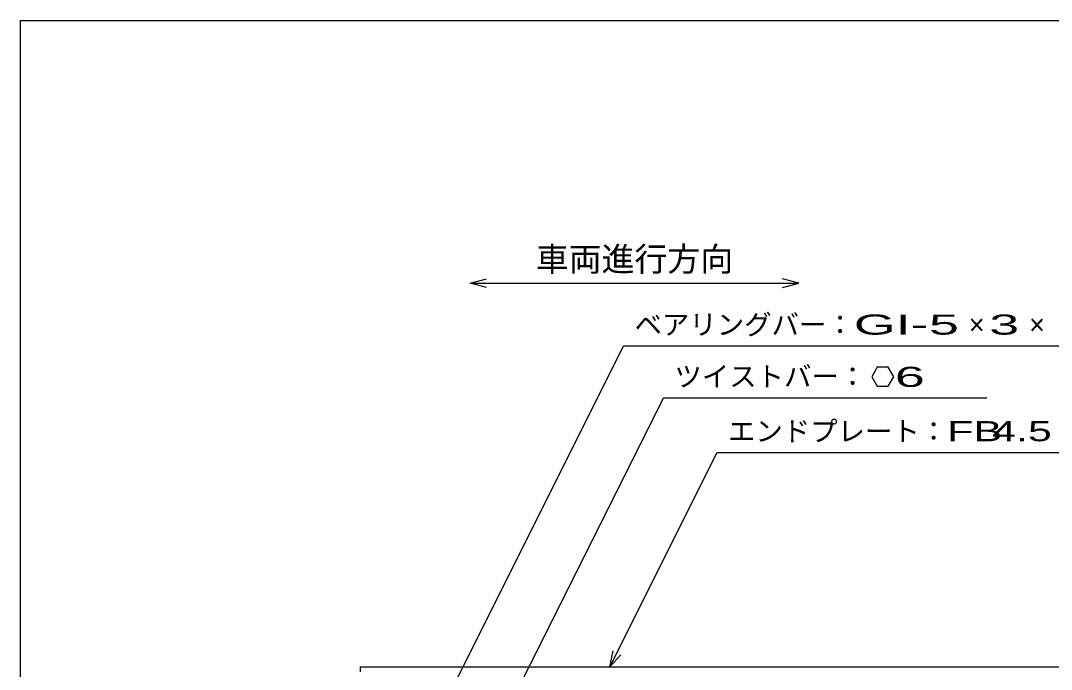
# Model space of a CAD drawing. Units: millimetres, scale not verified. Extents: x -1820 to 1731, y -1282 to 1054.
# Drawn here: x -1729 to -789, y 462 to 1054 of the extents above; entities that cross this region are included whole.
import ezdxf
from ezdxf.enums import TextEntityAlignment as Align

# ---------------------------------------------------------------- set-up
doc = ezdxf.new("R2010")
doc.units = ezdxf.units.MM
doc.header["$LTSCALE"] = 10
for name, color, linetype, lineweight in [('0_2', 150, 'Continuous', 25), ('16', 3, 'Continuous', 25), ('22', 4, 'Continuous', 25)]:
    doc.layers.add(name, color=color, linetype=linetype, lineweight=lineweight)
doc.styles.add('ベクトル', font='')
doc.styles.get('ベクトル').set_extended_font_data('ベクトル')

msp = doc.modelspace()

# ---------------------------------------------------------------- linework, layer by layer
at = {"layer": '0_2'}
for p, q in [((-1729, -1146.5), (-1729, 1053.5)), ((-1729, 1053.5), (1731, 1053.5))]:
    msp.add_line(p, q, dxfattribs=at)
at = {"layer": '16'}
for p, q in [((-1419, 464), (-424, 464)), ((-1419, 459.5), (-1419, 464))]:
    msp.add_line(p, q, dxfattribs=at)
at = {"layer": '22'}
for p, q in [((-1319, 814), (-1304, 818)), ((-1304, 810), (-1319, 814)), ((-1319, 814), (-1019, 814)), ((-1019, 814), (-1034, 818)), ((-1034, 810), (-1019, 814)), ((-1354, 406.75), (-1179, 756.75)), ((-1179, 756.75), (-719, 756.75)), ((-947.62, 737.27), (-952.62, 728.6)), ((-937.62, 737.27), (-947.62, 737.27)), ((-932.62, 728.5), (-937.62, 737.27)), ((-952.62, 728.6), (-947.62, 719.94)), ((-937.62, 719.94), (-932.62, 728.6)), ((-947.62, 719.94), (-937.62, 719.94)), ((-1281.5, 431.75), (-1142.62, 709.5)), ((-1142.62, 709.5), (-847.62, 709.5)), ((-1191.5, 464), (-1093.75, 659.5)), ((-1093.75, 659.5), (-673.75, 659.5)), ((-1191.5, 464), (-1188.5, 478.6)), ((-1191.5, 464), (-1181.5, 475))]:
    msp.add_line(p, q, dxfattribs=at)

# ---------------------------------------------------------------- texts
at = {"layer": '22', "color": 2, "style": 'ベクトル'}
for s, height, p in [('車両進行方向', 21.99, (-1259, 836)), ('ベアリングバー：', 18.33, (-1169, 776.25)), ('×', 18.33, (-864, 776.25)), ('×', 18.33, (-809, 776.25)), ('ツイストバー：', 18.33, (-1132.62, 729)), ('エンドプレート：', 18.33, (-1083.75, 679))]:
    msp.add_text(s, height=height, dxfattribs=at).set_placement(p, align=Align.MIDDLE_LEFT)
for s, width, p in [('GI-', 2, (-969, 776.25)), (' 5 ', 2, (-914, 776.25)), (' 3 ', 2, (-859, 776.25)), (' 6 ', 2, (-945.12, 728.6)), ('FB', 1.6, (-883.75, 679)), (' 4.5 ', 1.6, (-853.75, 679))]:
    msp.add_text(s, height=18.33, dxfattribs=dict(at, width=width)).set_placement(p, align=Align.MIDDLE_LEFT)

doc.saveas('drawing.dxf')
